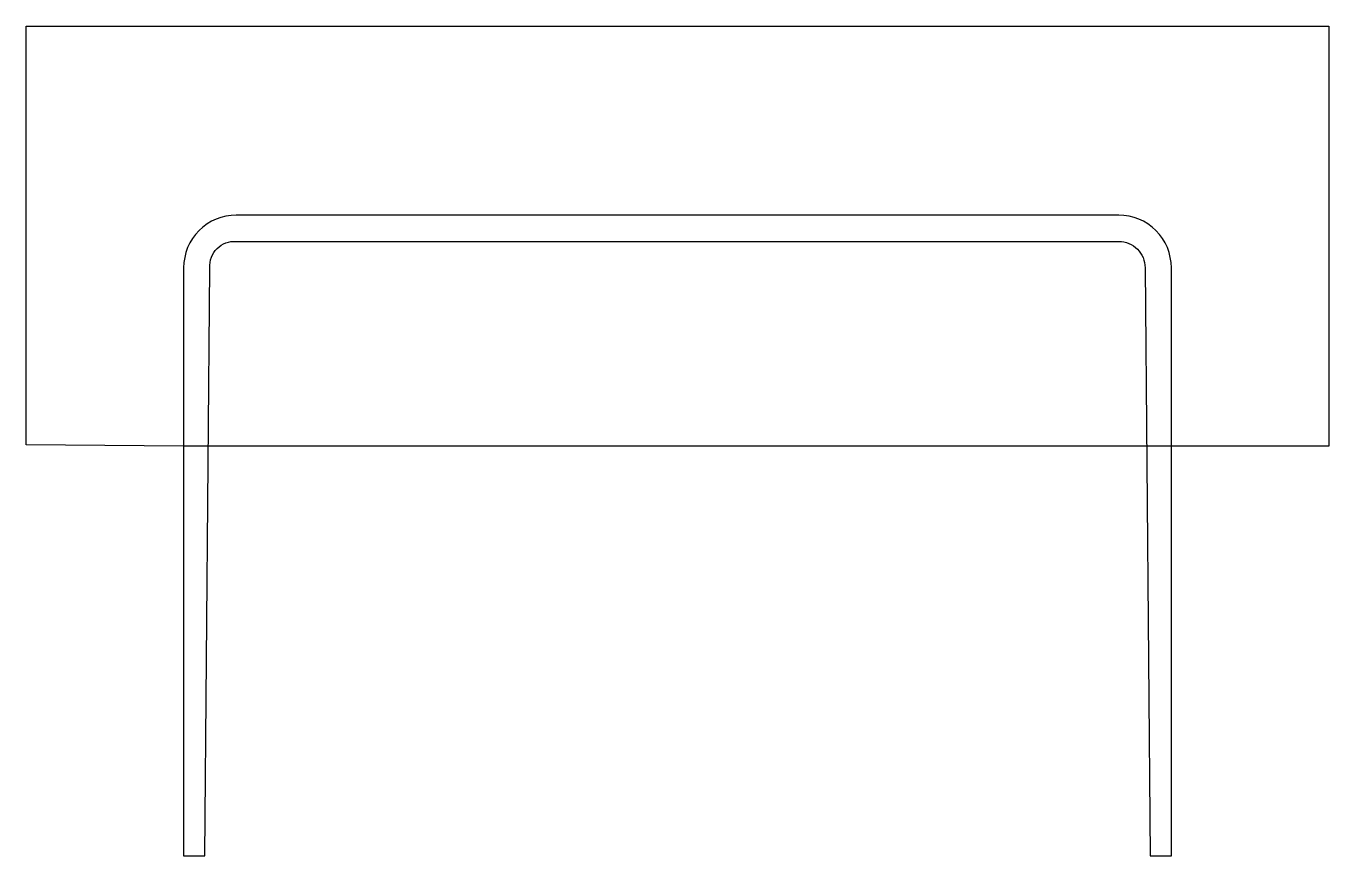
# Model space of a CAD drawing. Header units: millimetres. Extents: x -15 to 109, y -61 to 18.
import ezdxf

# ---------------------------------------------------------------- set-up
doc = ezdxf.new("R2010")
doc.units = ezdxf.units.MM
doc.layers.get('0').update_dxf_attribs({"linetype": 'CONTINUOUS'})

msp = doc.modelspace()

# ---------------------------------------------------------------- linework, layer by layer
msp.add_lwpolyline([(94, -22), (0, -22), (-15, -21.87), (-15, 18), (109, 18), (109, -22)], close=True)
msp.add_lwpolyline([(91.99, -61), (94, -61), (94, -5, 0.414214), (89, 0), (5, 0, 0.414214), (0, -5), (0, -61), (2.01, -61), (2.5, -5, -0.456632), (5, -2.5), (89, -2.5, -0.414214), (91.5, -5)], format="xyb", close=True)

doc.saveas('drawing.dxf')
